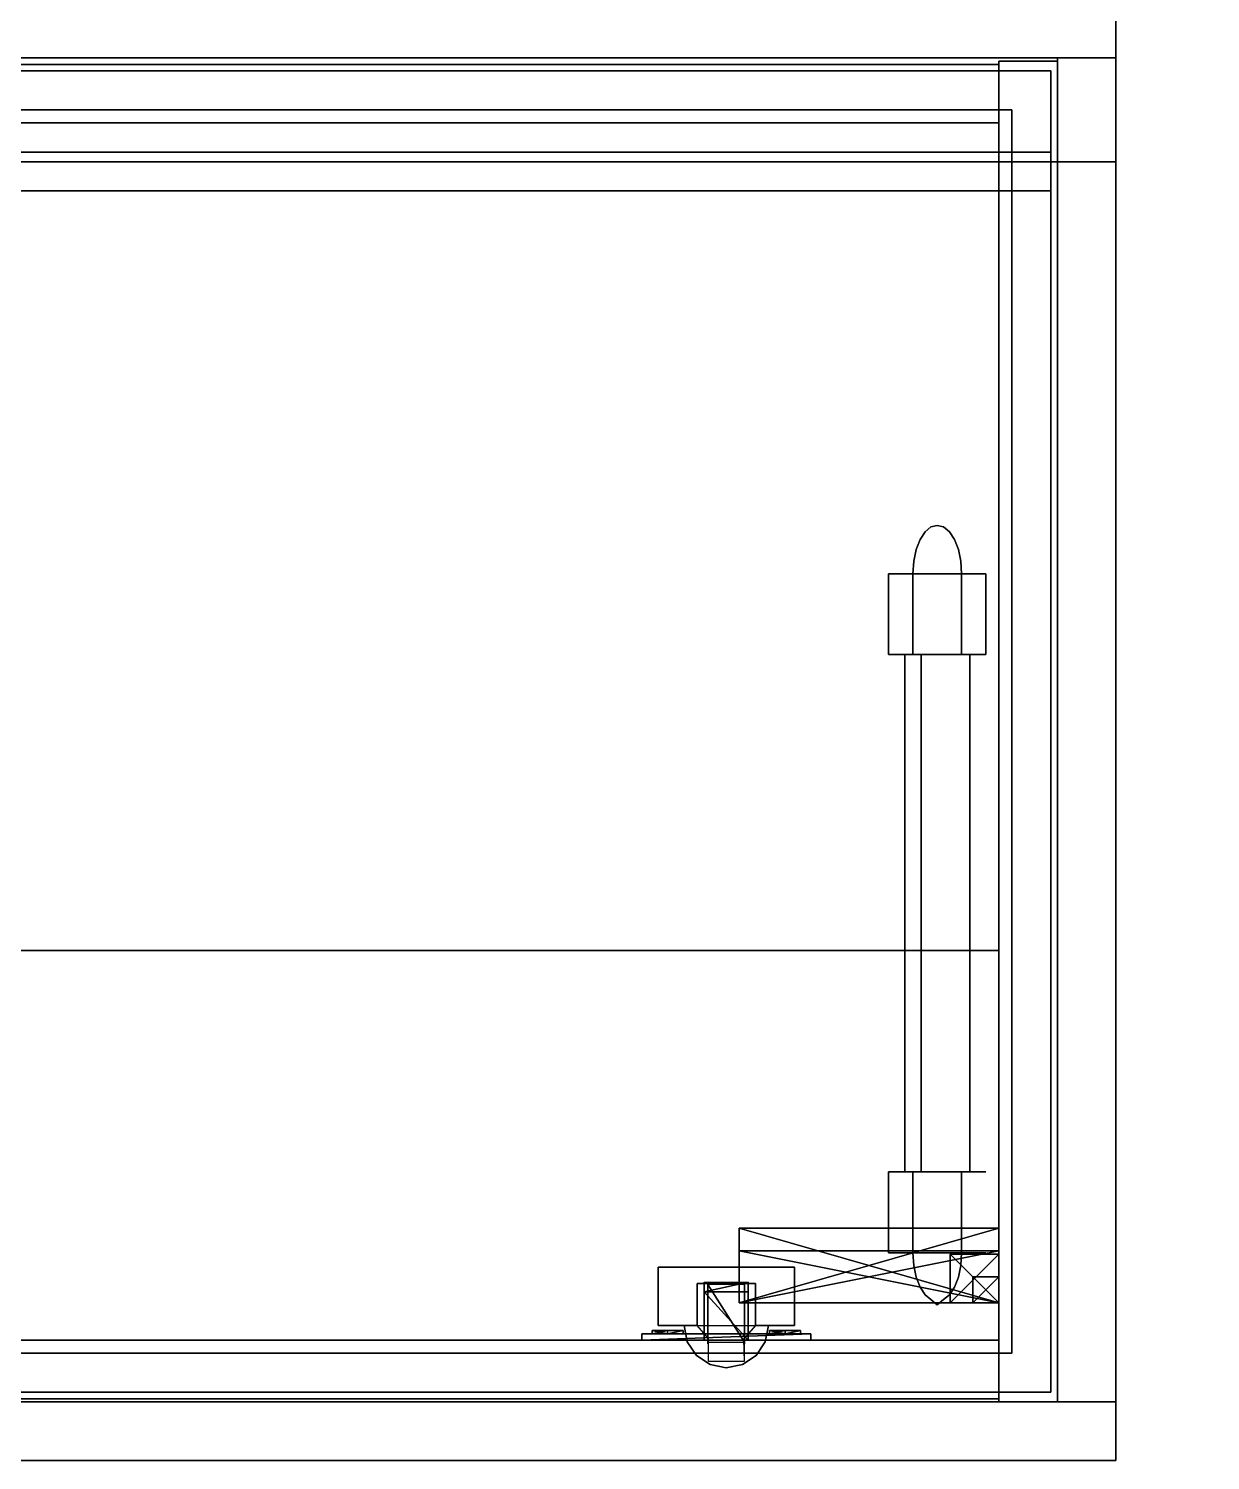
# Model space of a CAD drawing. Extents: x 0 to 7800, y -5130 to 1.
# Drawn here: x 1218.8 to 1582.8, y -4623 to -4182 of the extents above; entities that cross this region are included whole.
import ezdxf

# ---------------------------------------------------------------- set-up
doc = ezdxf.new("R2010")
doc.units = 0
for name, color, linetype in [('LAYER0', 7, 'CONTINUOUS'), ('LAYER1090', 7, 'CONTINUOUS'), ('LAYER781', 253, 'CONTINUOUS'), ('LAYER783', 253, 'CONTINUOUS'), ('LAYER784', 7, 'CONTINUOUS'), ('LAYER786', 2, 'CONTINUOUS'), ('LAYER787', 7, 'CONTINUOUS'), ('LAYER788', 253, 'CONTINUOUS'), ('LAYER789', 253, 'CONTINUOUS'), ('LAYER790', 253, 'CONTINUOUS'), ('LAYER791', 253, 'CONTINUOUS'), ('LAYER792', 253, 'CONTINUOUS'), ('LAYER793', 253, 'CONTINUOUS'), ('LAYER802', 7, 'CONTINUOUS'), ('LAYER803', 7, 'CONTINUOUS'), ('LAYER804', 7, 'CONTINUOUS'), ('LAYER805', 7, 'CONTINUOUS'), ('LAYER808', 28, 'CONTINUOUS'), ('LAYER809', 253, 'CONTINUOUS'), ('LAYER811', 254, 'CONTINUOUS'), ('LAYER812', 253, 'CONTINUOUS'), ('LAYER813', 253, 'CONTINUOUS'), ('LAYER876', 253, 'CONTINUOUS')]:
    doc.layers.add(name, color=color, linetype=linetype)

msp = doc.modelspace()

# ---------------------------------------------------------------- linework, layer by layer
at = {"layer": 'LAYER0'}
for points, invisible_edges in [([(1025.693, -1555.002, -5), (4030.693, -54.002, -5), (1412.693, -4773.002, -5), (1025.693, -1555.002, -5)], 7), ([(1025.693, -1555.002), (1412.693, -4773.002), (1025.693, -54.002), (1025.693, -1555.002)], 3), ([(1025.693, -54.002), (1412.693, -4773.002), (4030.693, -54.002), (1025.693, -54.002)], 3), ([(1412.693, -4773.002, -5), (4030.693, -54.002, -5), (1412.693, -5130.002, -5), (1412.693, -4773.002, -5)], 3), ([(1412.693, -5130.002, -5), (4030.693, -54.002, -5), (2602.693, -4730.002, -5), (1412.693, -5130.002, -5)], 7), ([(4030.693, -54.002), (1412.693, -4773.002), (2602.693, -4730.002), (4030.693, -54.002)], 7), ([(3.6928, -1555.002, -5), (1412.693, -4773.002, -5), (0.0028, -4773.002, -5), (3.6928, -1555.002, -5)], 1), ([(1412.693, -4773.002), (3.6928, -1555.002), (0.0028, -4773.002), (1412.693, -4773.002)], 1), ([(1412.693, -4773.002, -5), (3.6928, -1555.002, -5), (1025.693, -1555.002, -5), (1412.693, -4773.002, -5)], 5), ([(3.6928, -1555.002), (1412.693, -4773.002), (1025.693, -1555.002), (3.6928, -1555.002)], 3)]:
    msp.add_3dface(points, dxfattribs=dict(at, invisible_edges=invisible_edges))
at = {"layer": 'LAYER1090', "invisible_edges": 1}
for points in [[(1553.695, -2923), (553.6948, -4223), (553.6948, -2923), (1553.695, -2923)], [(553.6948, -4223), (1553.695, -2923), (1553.695, -4223), (553.6948, -4223)], [(1553.695, -4223, 10), (553.6948, -2923, 10), (553.6948, -4223, 10), (1553.695, -4223, 10)], [(553.6948, -2923, 10), (1553.695, -4223, 10), (1553.695, -2923, 10), (553.6948, -2923, 10)], [(1553.695, -2923), (1553.695, -4223, 10), (1553.695, -4223), (1553.695, -2923)], [(1553.695, -4223, 10), (1553.695, -2923), (1553.695, -2923, 10), (1553.695, -4223, 10)], [(1553.695, -4223, 10), (553.6948, -4223), (1553.695, -4223), (1553.695, -4223, 10)], [(553.6948, -4223), (1553.695, -4223, 10), (553.6948, -4223, 10), (553.6948, -4223)]]:
    msp.add_3dface(points, dxfattribs=at)
at = {"layer": 'LAYER781', "invisible_edges": 1}
for points in [[(153.6949, -4605), (1553.695, -4623), (153.6949, -4623), (153.6949, -4605)], [(1553.695, -4623), (153.6949, -4605), (1553.695, -4605), (1553.695, -4623)], [(1553.695, -4605, 450), (153.6949, -4623, 450), (1553.695, -4623, 450), (1553.695, -4605, 450)], [(153.6949, -4623, 450), (1553.695, -4605, 450), (153.6949, -4605, 450), (153.6949, -4623, 450)], [(153.6949, -4605), (1553.695, -4605, 450), (1553.695, -4605), (153.6949, -4605)], [(1553.695, -4605, 450), (153.6949, -4605), (153.6949, -4605, 450), (1553.695, -4605, 450)], [(1553.695, -4605, 450), (1553.695, -4623), (1553.695, -4605), (1553.695, -4605, 450)], [(1553.695, -4623), (1553.695, -4605, 450), (1553.695, -4623, 450), (1553.695, -4623)], [(153.6949, -4623, 450), (1553.695, -4623), (1553.695, -4623, 450), (153.6949, -4623, 450)], [(1553.695, -4623), (153.6949, -4623, 450), (153.6949, -4623), (1553.695, -4623)]]:
    msp.add_3dface(points, dxfattribs=at)
at = {"layer": 'LAYER783', "invisible_edges": 1}
for points in [[(1535.695, -4605, 450), (1535.695, -4191), (1535.695, -4605), (1535.695, -4605, 450)], [(1535.695, -4191), (1535.695, -4605, 450), (1535.695, -4191, 450), (1535.695, -4191)], [(1553.695, -4605), (1535.695, -4191), (1553.695, -4191), (1553.695, -4605)], [(1535.695, -4191), (1553.695, -4605), (1535.695, -4605), (1535.695, -4191)], [(1553.695, -4191, 450), (1535.695, -4191), (1535.695, -4191, 450), (1553.695, -4191, 450)], [(1535.695, -4191), (1553.695, -4191, 450), (1553.695, -4191), (1535.695, -4191)], [(1535.695, -4605, 450), (1553.695, -4191, 450), (1535.695, -4191, 450), (1535.695, -4605, 450)], [(1553.695, -4191, 450), (1535.695, -4605, 450), (1553.695, -4605, 450), (1553.695, -4191, 450)], [(1553.695, -4191, 450), (1553.695, -4605), (1553.695, -4191), (1553.695, -4191, 450)], [(1553.695, -4605), (1553.695, -4191, 450), (1553.695, -4605, 450), (1553.695, -4605)], [(1553.695, -4605), (1535.695, -4605, 450), (1535.695, -4605), (1553.695, -4605)], [(1535.695, -4605, 450), (1553.695, -4605), (1553.695, -4605, 450), (1535.695, -4605, 450)]]:
    msp.add_3dface(points, dxfattribs=at)
at = {"layer": 'LAYER784', "invisible_edges": 1}
for points in [[(1517.695, -4605), (1517.695, -4192, 432), (1517.695, -4192), (1517.695, -4605)], [(1517.695, -4192, 432), (1517.695, -4605), (1517.695, -4605, 432), (1517.695, -4192, 432)], [(1535.695, -4192), (1517.695, -4192, 432), (1535.695, -4192, 432), (1535.695, -4192)], [(1517.695, -4192, 432), (1535.695, -4192), (1517.695, -4192), (1517.695, -4192, 432)], [(1535.695, -4605, 432), (1517.695, -4192, 432), (1517.695, -4605, 432), (1535.695, -4605, 432)], [(1517.695, -4192, 432), (1535.695, -4605, 432), (1535.695, -4192, 432), (1517.695, -4192, 432)], [(1535.695, -4192), (1517.695, -4605), (1517.695, -4192), (1535.695, -4192)], [(1517.695, -4605), (1535.695, -4192), (1535.695, -4605), (1517.695, -4605)], [(1535.695, -4605, 432), (1535.695, -4192), (1535.695, -4192, 432), (1535.695, -4605, 432)], [(1535.695, -4192), (1535.695, -4605, 432), (1535.695, -4605), (1535.695, -4192)], [(1517.695, -4605), (1535.695, -4605, 432), (1517.695, -4605, 432), (1517.695, -4605)], [(1535.695, -4605, 432), (1517.695, -4605), (1535.695, -4605), (1535.695, -4605, 432)]]:
    msp.add_3dface(points, dxfattribs=at)
at = {"layer": 'LAYER786'}
for points in [[(1437.695, -4551.5, 30), (1437.695, -4551.5, 25), (1437.695, -4574.5, 30), (1437.695, -4551.5, 30)], [(1437.695, -4574.5, 30), (1437.695, -4551.5, 25), (1437.695, -4574.5, 25), (1437.695, -4574.5, 30)], [(1437.695, -4574.5, 30), (1517.695, -4574.5, 30), (1437.695, -4551.5, 30), (1437.695, -4574.5, 30)], [(1437.695, -4551.5, 30), (1517.695, -4574.5, 30), (1517.695, -4551.5, 30), (1437.695, -4551.5, 30)], [(1437.695, -4551.5, 30), (1517.695, -4551.5, 30), (1437.695, -4551.5, 25), (1437.695, -4551.5, 30)], [(1437.695, -4551.5, 25), (1517.695, -4551.5, 30), (1517.695, -4551.5, 25), (1437.695, -4551.5, 25)], [(1437.695, -4551.5, 25), (1517.695, -4551.5, 25), (1437.695, -4574.5, 25), (1437.695, -4551.5, 25)], [(1437.695, -4574.5, 25), (1517.695, -4551.5, 25), (1517.695, -4574.5, 25), (1437.695, -4574.5, 25)], [(1517.695, -4574.5, 30), (1517.695, -4574.5, 25), (1517.695, -4551.5, 30), (1517.695, -4574.5, 30)], [(1517.695, -4551.5, 30), (1517.695, -4574.5, 25), (1517.695, -4551.5, 25), (1517.695, -4551.5, 30)], [(1437.695, -4574.5, 30), (1437.695, -4574.5, 25), (1517.695, -4574.5, 30), (1437.695, -4574.5, 30)], [(1517.695, -4574.5, 30), (1437.695, -4574.5, 25), (1517.695, -4574.5, 25), (1517.695, -4574.5, 30)]]:
    msp.add_3dface(points, dxfattribs=at)
at = {"layer": 'LAYER787', "invisible_edges": 1}
for points in [[(1517.695, -4551.5, 30), (1437.695, -4574.5, 30), (1517.695, -4574.5, 30), (1517.695, -4551.5, 30)], [(1437.695, -4574.5, 30), (1517.695, -4551.5, 30), (1437.695, -4551.5, 30), (1437.695, -4574.5, 30)], [(1437.695, -4551.5, 25), (1437.695, -4574.5, 30), (1437.695, -4551.5, 30), (1437.695, -4551.5, 25)], [(1437.695, -4574.5, 30), (1437.695, -4551.5, 25), (1437.695, -4574.5, 25), (1437.695, -4574.5, 30)], [(1517.695, -4551.5, 30), (1437.695, -4551.5, 25), (1437.695, -4551.5, 30), (1517.695, -4551.5, 30)], [(1437.695, -4551.5, 25), (1517.695, -4551.5, 30), (1517.695, -4551.5, 25), (1437.695, -4551.5, 25)], [(1437.695, -4551.5, 25), (1517.695, -4574.5, 25), (1437.695, -4574.5, 25), (1437.695, -4551.5, 25)], [(1517.695, -4574.5, 25), (1437.695, -4551.5, 25), (1517.695, -4551.5, 25), (1517.695, -4574.5, 25)], [(1517.695, -4574.5, 25), (1517.695, -4551.5, 30), (1517.695, -4574.5, 30), (1517.695, -4574.5, 25)], [(1517.695, -4551.5, 30), (1517.695, -4574.5, 25), (1517.695, -4551.5, 25), (1517.695, -4551.5, 30)], [(1517.695, -4574.5, 25), (1437.695, -4574.5, 30), (1437.695, -4574.5, 25), (1517.695, -4574.5, 25)], [(1437.695, -4574.5, 30), (1517.695, -4574.5, 25), (1517.695, -4574.5, 30), (1437.695, -4574.5, 30)]]:
    msp.add_3dface(points, dxfattribs=at)
at = {"layer": 'LAYER788'}
for points in [[(1502.695, -4559.5, 30), (1502.695, -4559.5, 15), (1502.695, -4574.5, 30), (1502.695, -4559.5, 30)], [(1502.695, -4574.5, 30), (1502.695, -4559.5, 15), (1502.695, -4574.5, 15), (1502.695, -4574.5, 30)], [(1502.695, -4574.5, 30), (1517.695, -4574.5, 30), (1502.695, -4559.5, 30), (1502.695, -4574.5, 30)], [(1502.695, -4559.5, 30), (1517.695, -4574.5, 30), (1517.695, -4559.5, 30), (1502.695, -4559.5, 30)], [(1502.695, -4559.5, 30), (1517.695, -4559.5, 30), (1502.695, -4559.5, 15), (1502.695, -4559.5, 30)], [(1502.695, -4559.5, 15), (1517.695, -4559.5, 30), (1517.695, -4559.5, 15), (1502.695, -4559.5, 15)], [(1502.695, -4559.5, 15), (1517.695, -4559.5, 15), (1502.695, -4574.5, 15), (1502.695, -4559.5, 15)], [(1502.695, -4574.5, 15), (1517.695, -4559.5, 15), (1517.695, -4574.5, 15), (1502.695, -4574.5, 15)], [(1517.695, -4574.5, 30), (1517.695, -4574.5, 15), (1517.695, -4559.5, 30), (1517.695, -4574.5, 30)], [(1517.695, -4559.5, 30), (1517.695, -4574.5, 15), (1517.695, -4559.5, 15), (1517.695, -4559.5, 30)], [(1502.695, -4574.5, 30), (1502.695, -4574.5, 15), (1517.695, -4574.5, 30), (1502.695, -4574.5, 30)], [(1517.695, -4574.5, 30), (1502.695, -4574.5, 15), (1517.695, -4574.5, 15), (1517.695, -4574.5, 30)]]:
    msp.add_3dface(points, dxfattribs=at)
at = {"layer": 'LAYER789'}
for points in [[(1502.695, -4559.5, 30), (1502.695, -4559.5, 15), (1502.695, -4574.5, 30), (1502.695, -4559.5, 30)], [(1502.695, -4574.5, 30), (1502.695, -4559.5, 15), (1502.695, -4574.5, 15), (1502.695, -4574.5, 30)], [(1502.695, -4574.5, 30), (1517.695, -4574.5, 30), (1502.695, -4559.5, 30), (1502.695, -4574.5, 30)], [(1502.695, -4559.5, 30), (1517.695, -4574.5, 30), (1517.695, -4559.5, 30), (1502.695, -4559.5, 30)], [(1502.695, -4559.5, 30), (1517.695, -4559.5, 30), (1502.695, -4559.5, 15), (1502.695, -4559.5, 30)], [(1502.695, -4559.5, 15), (1517.695, -4559.5, 30), (1517.695, -4559.5, 15), (1502.695, -4559.5, 15)], [(1502.695, -4559.5, 15), (1517.695, -4559.5, 15), (1502.695, -4574.5, 15), (1502.695, -4559.5, 15)], [(1502.695, -4574.5, 15), (1517.695, -4559.5, 15), (1517.695, -4574.5, 15), (1502.695, -4574.5, 15)], [(1517.695, -4574.5, 30), (1517.695, -4574.5, 15), (1517.695, -4559.5, 30), (1517.695, -4574.5, 30)], [(1517.695, -4559.5, 30), (1517.695, -4574.5, 15), (1517.695, -4559.5, 15), (1517.695, -4559.5, 30)], [(1502.695, -4574.5, 30), (1502.695, -4574.5, 15), (1517.695, -4574.5, 30), (1502.695, -4574.5, 30)], [(1517.695, -4574.5, 30), (1502.695, -4574.5, 15), (1517.695, -4574.5, 15), (1517.695, -4574.5, 30)]]:
    msp.add_3dface(points, dxfattribs=at)
at = {"layer": 'LAYER790'}
for points in [[(1502.695, -4559.5, 30), (1502.695, -4559.5, 15), (1502.695, -4574.5, 30), (1502.695, -4559.5, 30)], [(1502.695, -4574.5, 30), (1502.695, -4559.5, 15), (1502.695, -4574.5, 15), (1502.695, -4574.5, 30)], [(1502.695, -4574.5, 30), (1517.695, -4574.5, 30), (1502.695, -4559.5, 30), (1502.695, -4574.5, 30)], [(1502.695, -4559.5, 30), (1517.695, -4574.5, 30), (1517.695, -4559.5, 30), (1502.695, -4559.5, 30)], [(1502.695, -4559.5, 30), (1517.695, -4559.5, 30), (1502.695, -4559.5, 15), (1502.695, -4559.5, 30)], [(1502.695, -4559.5, 15), (1517.695, -4559.5, 30), (1517.695, -4559.5, 15), (1502.695, -4559.5, 15)], [(1502.695, -4559.5, 15), (1517.695, -4559.5, 15), (1502.695, -4574.5, 15), (1502.695, -4559.5, 15)], [(1502.695, -4574.5, 15), (1517.695, -4559.5, 15), (1517.695, -4574.5, 15), (1502.695, -4574.5, 15)], [(1517.695, -4574.5, 30), (1517.695, -4574.5, 15), (1517.695, -4559.5, 30), (1517.695, -4574.5, 30)], [(1517.695, -4559.5, 30), (1517.695, -4574.5, 15), (1517.695, -4559.5, 15), (1517.695, -4559.5, 30)], [(1502.695, -4574.5, 30), (1502.695, -4574.5, 15), (1517.695, -4574.5, 30), (1502.695, -4574.5, 30)], [(1517.695, -4574.5, 30), (1502.695, -4574.5, 15), (1517.695, -4574.5, 15), (1517.695, -4574.5, 30)]]:
    msp.add_3dface(points, dxfattribs=at)
at = {"layer": 'LAYER791'}
for points in [[(1502.695, -4559.5, 30), (1502.695, -4559.5, 15), (1502.695, -4574.5, 30), (1502.695, -4559.5, 30)], [(1502.695, -4574.5, 30), (1502.695, -4559.5, 15), (1502.695, -4574.5, 15), (1502.695, -4574.5, 30)], [(1502.695, -4574.5, 30), (1517.695, -4574.5, 30), (1502.695, -4559.5, 30), (1502.695, -4574.5, 30)], [(1502.695, -4559.5, 30), (1517.695, -4574.5, 30), (1517.695, -4559.5, 30), (1502.695, -4559.5, 30)], [(1502.695, -4559.5, 30), (1517.695, -4559.5, 30), (1502.695, -4559.5, 15), (1502.695, -4559.5, 30)], [(1502.695, -4559.5, 15), (1517.695, -4559.5, 30), (1517.695, -4559.5, 15), (1502.695, -4559.5, 15)], [(1502.695, -4559.5, 15), (1517.695, -4559.5, 15), (1502.695, -4574.5, 15), (1502.695, -4559.5, 15)], [(1502.695, -4574.5, 15), (1517.695, -4559.5, 15), (1517.695, -4574.5, 15), (1502.695, -4574.5, 15)], [(1517.695, -4574.5, 30), (1517.695, -4574.5, 15), (1517.695, -4559.5, 30), (1517.695, -4574.5, 30)], [(1517.695, -4559.5, 30), (1517.695, -4574.5, 15), (1517.695, -4559.5, 15), (1517.695, -4559.5, 30)], [(1502.695, -4574.5, 30), (1502.695, -4574.5, 15), (1517.695, -4574.5, 30), (1502.695, -4574.5, 30)], [(1517.695, -4574.5, 30), (1502.695, -4574.5, 15), (1517.695, -4574.5, 15), (1517.695, -4574.5, 30)]]:
    msp.add_3dface(points, dxfattribs=at)
at = {"layer": 'LAYER792'}
for points in [[(1509.695, -4566.5, 30), (1509.695, -4566.5, -10), (1509.695, -4574.5, 30), (1509.695, -4566.5, 30)], [(1509.695, -4574.5, 30), (1509.695, -4566.5, -10), (1509.695, -4574.5, -10), (1509.695, -4574.5, 30)], [(1509.695, -4574.5, 30), (1517.695, -4574.5, 30), (1509.695, -4566.5, 30), (1509.695, -4574.5, 30)], [(1509.695, -4566.5, 30), (1517.695, -4574.5, 30), (1517.695, -4566.5, 30), (1509.695, -4566.5, 30)], [(1509.695, -4566.5, 30), (1517.695, -4566.5, 30), (1509.695, -4566.5, -10), (1509.695, -4566.5, 30)], [(1509.695, -4566.5, -10), (1517.695, -4566.5, 30), (1517.695, -4566.5, -10), (1509.695, -4566.5, -10)], [(1509.695, -4566.5, -10), (1517.695, -4566.5, -10), (1509.695, -4574.5, -10), (1509.695, -4566.5, -10)], [(1509.695, -4574.5, -10), (1517.695, -4566.5, -10), (1517.695, -4574.5, -10), (1509.695, -4574.5, -10)], [(1517.695, -4574.5, 30), (1517.695, -4574.5, -10), (1517.695, -4566.5, 30), (1517.695, -4574.5, 30)], [(1517.695, -4566.5, 30), (1517.695, -4574.5, -10), (1517.695, -4566.5, -10), (1517.695, -4566.5, 30)], [(1509.695, -4574.5, 30), (1509.695, -4574.5, -10), (1517.695, -4574.5, 30), (1509.695, -4574.5, 30)], [(1517.695, -4574.5, 30), (1509.695, -4574.5, -10), (1517.695, -4574.5, -10), (1517.695, -4574.5, 30)]]:
    msp.add_3dface(points, dxfattribs=at)
at = {"layer": 'LAYER793'}
for points in [[(1437.695, -4558.5, 30), (1437.695, -4558.5, 25), (1437.695, -4574.5, 30), (1437.695, -4558.5, 30)], [(1437.695, -4574.5, 30), (1437.695, -4558.5, 25), (1437.695, -4574.5, 25), (1437.695, -4574.5, 30)], [(1437.695, -4574.5, 30), (1517.695, -4574.5, 30), (1437.695, -4558.5, 30), (1437.695, -4574.5, 30)], [(1437.695, -4558.5, 30), (1517.695, -4574.5, 30), (1517.695, -4558.5, 30), (1437.695, -4558.5, 30)], [(1437.695, -4558.5, 30), (1517.695, -4558.5, 30), (1437.695, -4558.5, 25), (1437.695, -4558.5, 30)], [(1437.695, -4558.5, 25), (1517.695, -4558.5, 30), (1517.695, -4558.5, 25), (1437.695, -4558.5, 25)], [(1437.695, -4558.5, 25), (1517.695, -4558.5, 25), (1437.695, -4574.5, 25), (1437.695, -4558.5, 25)], [(1437.695, -4574.5, 25), (1517.695, -4558.5, 25), (1517.695, -4574.5, 25), (1437.695, -4574.5, 25)], [(1517.695, -4574.5, 30), (1517.695, -4574.5, 25), (1517.695, -4558.5, 30), (1517.695, -4574.5, 30)], [(1517.695, -4558.5, 30), (1517.695, -4574.5, 25), (1517.695, -4558.5, 25), (1517.695, -4558.5, 30)], [(1437.695, -4574.5, 30), (1437.695, -4574.5, 25), (1517.695, -4574.5, 30), (1437.695, -4574.5, 30)], [(1517.695, -4574.5, 30), (1437.695, -4574.5, 25), (1517.695, -4574.5, 25), (1517.695, -4574.5, 30)]]:
    msp.add_3dface(points, dxfattribs=at)
at = {"layer": 'LAYER802', "invisible_edges": 1}
for points in [[(872.6949, -4193), (1517.695, -4193, 432), (1517.695, -4193), (872.6949, -4193)], [(1517.695, -4193, 432), (872.6949, -4193), (872.6949, -4193, 432), (1517.695, -4193, 432)], [(872.6949, -4211, 432), (1517.695, -4193, 432), (872.6949, -4193, 432), (872.6949, -4211, 432)], [(1517.695, -4193, 432), (872.6949, -4211, 432), (1517.695, -4211, 432), (1517.695, -4193, 432)], [(1517.695, -4211), (872.6949, -4193), (1517.695, -4193), (1517.695, -4211)], [(872.6949, -4193), (1517.695, -4211), (872.6949, -4211), (872.6949, -4193)], [(1517.695, -4211), (1517.695, -4193, 432), (1517.695, -4211, 432), (1517.695, -4211)], [(1517.695, -4193, 432), (1517.695, -4211), (1517.695, -4193), (1517.695, -4193, 432)], [(872.6949, -4211, 432), (1517.695, -4211), (1517.695, -4211, 432), (872.6949, -4211, 432)], [(1517.695, -4211), (872.6949, -4211, 432), (872.6949, -4211), (1517.695, -4211)]]:
    msp.add_3dface(points, dxfattribs=at)
at = {"layer": 'LAYER803', "invisible_edges": 1}
for points in [[(1517.695, -4586, 432), (872.6949, -4604, 432), (1517.695, -4604, 432), (1517.695, -4586, 432)], [(872.6949, -4604, 432), (1517.695, -4586, 432), (872.6949, -4586, 432), (872.6949, -4604, 432)], [(872.6949, -4586), (1517.695, -4604), (872.6949, -4604), (872.6949, -4586)], [(1517.695, -4604), (872.6949, -4586), (1517.695, -4586), (1517.695, -4604)], [(1517.695, -4586, 432), (872.6949, -4586), (872.6949, -4586, 432), (1517.695, -4586, 432)], [(872.6949, -4586), (1517.695, -4586, 432), (1517.695, -4586), (872.6949, -4586)], [(1517.695, -4604), (1517.695, -4586, 432), (1517.695, -4604, 432), (1517.695, -4604)], [(1517.695, -4586, 432), (1517.695, -4604), (1517.695, -4586), (1517.695, -4586, 432)], [(1517.695, -4604), (872.6949, -4604, 432), (872.6949, -4604), (1517.695, -4604)], [(872.6949, -4604, 432), (1517.695, -4604), (1517.695, -4604, 432), (872.6949, -4604, 432)]]:
    msp.add_3dface(points, dxfattribs=at)
at = {"layer": 'LAYER804', "invisible_edges": 1}
for points in [[(1521.695, -4590, 24.3), (868.6949, -4207, 24.3), (868.6949, -4590, 24.3), (1521.695, -4590, 24.3)], [(868.6949, -4207, 24.3), (1521.695, -4590, 24.3), (1521.695, -4207, 24.3), (868.6949, -4207, 24.3)], [(1521.695, -4207, 18.3), (868.6949, -4207, 24.3), (1521.695, -4207, 24.3), (1521.695, -4207, 18.3)], [(868.6949, -4207, 24.3), (1521.695, -4207, 18.3), (868.6949, -4207, 18.3), (868.6949, -4207, 24.3)], [(1521.695, -4207, 18.3), (868.6949, -4590, 18.3), (868.6949, -4207, 18.3), (1521.695, -4207, 18.3)], [(868.6949, -4590, 18.3), (1521.695, -4207, 18.3), (1521.695, -4590, 18.3), (868.6949, -4590, 18.3)], [(1521.695, -4590, 24.3), (1521.695, -4207, 18.3), (1521.695, -4207, 24.3), (1521.695, -4590, 24.3)], [(1521.695, -4207, 18.3), (1521.695, -4590, 24.3), (1521.695, -4590, 18.3), (1521.695, -4207, 18.3)], [(868.6949, -4590, 18.3), (1521.695, -4590, 24.3), (868.6949, -4590, 24.3), (868.6949, -4590, 18.3)], [(1521.695, -4590, 24.3), (868.6949, -4590, 18.3), (1521.695, -4590, 18.3), (1521.695, -4590, 24.3)]]:
    msp.add_3dface(points, dxfattribs=at)
at = {"layer": 'LAYER805', "invisible_edges": 1}
for points in [[(872.6949, -4586), (1517.695, -4466), (1517.695, -4586), (872.6949, -4586)], [(1517.695, -4466), (872.6949, -4586), (872.6949, -4466), (1517.695, -4466)], [(872.6949, -4466, 18), (1517.695, -4466), (872.6949, -4466), (872.6949, -4466, 18)], [(1517.695, -4466), (872.6949, -4466, 18), (1517.695, -4466, 18), (1517.695, -4466)], [(872.6949, -4466, 18), (1517.695, -4586, 18), (1517.695, -4466, 18), (872.6949, -4466, 18)], [(1517.695, -4586, 18), (872.6949, -4466, 18), (872.6949, -4586, 18), (1517.695, -4586, 18)], [(1517.695, -4586, 18), (1517.695, -4466), (1517.695, -4466, 18), (1517.695, -4586, 18)], [(1517.695, -4466), (1517.695, -4586, 18), (1517.695, -4586), (1517.695, -4466)], [(1517.695, -4586, 18), (872.6949, -4586), (1517.695, -4586), (1517.695, -4586, 18)], [(872.6949, -4586), (1517.695, -4586, 18), (872.6949, -4586, 18), (872.6949, -4586)]]:
    msp.add_3dface(points, dxfattribs=at)
at = {"layer": 'LAYER808'}
for points in [[(1412.695, -4563.5, 431), (1412.695, -4581.5, 431), (1412.695, -4581.5, 431), (1412.695, -4563.5, 431)], [(1412.695, -4581.5, 431), (1412.695, -4581.5, 432), (1412.695, -4563.5, 432), (1412.695, -4563.5, 431)], [(1412.695, -4563.5, 432), (1454.695, -4563.5, 432), (1454.695, -4563.5, 431), (1412.695, -4563.5, 431)], [(1412.695, -4563.5, 432), (1412.695, -4581.5, 432), (1454.695, -4581.5, 432), (1454.695, -4563.5, 432)], [(1454.695, -4563.5, 431), (1454.695, -4563.5, 432), (1454.695, -4563.5, 431)], [(1454.695, -4563.5, 431), (1454.695, -4581.5, 431), (1454.695, -4581.5, 431), (1454.695, -4563.5, 431)], [(1454.695, -4581.5, 431), (1454.695, -4581.5, 432), (1454.695, -4563.5, 432), (1454.695, -4563.5, 431)], [(1424.695, -4568.5, 432), (1442.695, -4568.5, 432), (1424.695, -4568.5, 432)], [(1424.695, -4568.5, 431), (1424.695, -4568.5, 432), (1442.695, -4568.5, 432), (1442.695, -4568.5, 431)], [(1424.695, -4568.5, 431), (1424.695, -4568.5, 432), (1424.695, -4581.5, 432), (1424.695, -4581.5, 431)], [(1442.695, -4568.5, 431), (1442.695, -4568.5, 432), (1442.695, -4581.5, 432), (1442.695, -4581.5, 431)], [(1424.695, -4581.5, 432), (1412.695, -4581.5, 432), (1424.695, -4581.5, 432)], [(1424.695, -4581.5, 431), (1424.695, -4581.5, 432), (1412.695, -4581.5, 432), (1412.695, -4581.5, 431)], [(1442.695, -4581.5, 432), (1454.695, -4581.5, 432), (1442.695, -4581.5, 432)], [(1442.695, -4581.5, 431), (1442.695, -4581.5, 432), (1454.695, -4581.5, 432), (1454.695, -4581.5, 431)]]:
    msp.add_3dface(points, dxfattribs=at)
for points, invisible_edges in [([(1454.695, -4563.5, 431), (1412.695, -4563.5, 431), (1424.695, -4568.5, 431), (1442.695, -4568.5, 431)], 10), ([(1412.695, -4563.5, 431), (1424.695, -4568.5, 431), (1424.695, -4581.5, 431), (1412.695, -4581.5, 431)], 1), ([(1454.695, -4563.5, 431), (1442.695, -4568.5, 431), (1442.695, -4581.5, 431), (1454.695, -4581.5, 431)], 1), ([(1442.695, -4581.5, 431.5), (1424.695, -4581.5, 431.5), (1424.695, -4568.5, 431.5), (1442.695, -4568.5, 431.5)], 1), ([(1420.695, -4581.5, 431.75), (1421.685, -4586.475, 431.75), (1428.195, -4585.5, 431.75), (1424.695, -4581.5, 431.75)], 2), ([(1439.012, -4585.709, 431.5), (1428.195, -4585.5, 431.5), (1424.695, -4581.5, 431.5), (1442.695, -4581.5, 431.5)], 5), ([(1445.705, -4586.475, 431.75), (1446.695, -4581.5, 431.75), (1442.695, -4581.5, 431.75), (1439.195, -4585.5, 431.75)], 8), ([(1421.685, -4586.475, 431.75), (1424.503, -4590.692, 431.75), (1428.195, -4589, 431.75), (1428.195, -4585.5, 431.75)], 10), ([(1439.195, -4592.5, 431.5), (1428.195, -4592.5, 431.5), (1428.195, -4585.5, 431.5), (1439.012, -4585.709, 431.5)], 4), ([(1442.887, -4590.692, 431.75), (1445.705, -4586.475, 431.75), (1439.195, -4585.5, 431.75), (1439.195, -4589, 431.75)], 10), ([(1424.503, -4590.692, 431.75), (1428.72, -4593.51, 431.75), (1428.195, -4592.5, 431.75), (1428.195, -4589, 431.75)], 10), ([(1438.67, -4593.51, 431.75), (1442.887, -4590.692, 431.75), (1439.195, -4589, 431.75), (1439.195, -4592.5, 431.75)], 10), ([(1428.72, -4593.51, 431.75), (1433.695, -4594.5, 431.75), (1433.695, -4592.5, 431.75), (1428.195, -4592.5, 431.75)], 10), ([(1433.695, -4594.5, 431.75), (1438.67, -4593.51, 431.75), (1439.195, -4592.5, 431.75), (1433.695, -4592.5, 431.75)], 10)]:
    msp.add_3dface(points, dxfattribs=dict(at, invisible_edges=invisible_edges))
at = {"layer": 'LAYER809'}
for points in [[(1426.912, -4575.058, 438.8654), (1426.912, -4568.094, 438.8654), (1426.912, -4578.042, 419.5), (1426.912, -4575.058, 438.8654)], [(1426.912, -4578.042, 419.5), (1426.912, -4568.094, 438.8654), (1426.912, -4571.079, 419.5), (1426.912, -4578.042, 419.5)], [(1426.912, -4568.094, 438.8654), (1440.478, -4568.094, 438.8654), (1426.912, -4571.079, 419.5), (1426.912, -4568.094, 438.8654)], [(1426.912, -4571.079, 419.5), (1440.478, -4568.094, 438.8654), (1440.478, -4571.079, 419.5), (1426.912, -4571.079, 419.5)], [(1440.478, -4575.058, 438.8654), (1440.478, -4571.079, 419.5), (1440.478, -4568.094, 438.8654), (1440.478, -4575.058, 438.8654)], [(1426.912, -4586, 419.5), (1426.912, -4571.079, 419.5), (1426.912, -4586, 367.5), (1426.912, -4586, 419.5)], [(1426.912, -4586, 367.5), (1426.912, -4571.079, 419.5), (1426.912, -4571.079, 367.5), (1426.912, -4586, 367.5)], [(1426.912, -4586, 367.5), (1426.912, -4571.079, 367.5), (1440.478, -4586, 367.5), (1426.912, -4586, 367.5)], [(1440.478, -4586, 367.5), (1426.912, -4571.079, 367.5), (1440.478, -4571.079, 367.5), (1440.478, -4586, 367.5)], [(1426.912, -4571.079, 419.5), (1440.478, -4571.079, 419.5), (1426.912, -4571.079, 367.5), (1426.912, -4571.079, 419.5)], [(1426.912, -4571.079, 367.5), (1440.478, -4571.079, 419.5), (1440.478, -4571.079, 367.5), (1426.912, -4571.079, 367.5)], [(1428.043, -4570.308, 436.0754), (1428.043, -4586.591, 444.5), (1428.043, -4568.818, 438.4556), (1428.043, -4570.308, 436.0754)], [(1428.043, -4586.591, 444.5), (1439.347, -4586.591, 444.5), (1428.043, -4568.818, 438.4556), (1428.043, -4586.591, 444.5)], [(1428.043, -4568.818, 438.4556), (1439.347, -4586.591, 444.5), (1439.347, -4568.818, 438.4556), (1428.043, -4568.818, 438.4556)], [(1428.043, -4587.082, 443.9226), (1428.043, -4586.591, 444.5), (1428.043, -4570.308, 436.0754), (1428.043, -4587.082, 443.9226)], [(1439.347, -4570.308, 436.0754), (1439.347, -4568.818, 438.4556), (1439.347, -4587.082, 443.9226), (1439.347, -4570.308, 436.0754)], [(1439.347, -4587.082, 443.9226), (1439.347, -4568.818, 438.4556), (1439.347, -4586.591, 444.5), (1439.347, -4587.082, 443.9226)], [(1440.478, -4586, 367.5), (1440.478, -4571.079, 367.5), (1440.478, -4586, 419.5), (1440.478, -4586, 367.5)], [(1440.478, -4586, 419.5), (1440.478, -4571.079, 367.5), (1440.478, -4571.079, 419.5), (1440.478, -4586, 419.5)], [(1440.478, -4578.042, 419.5), (1440.478, -4571.079, 419.5), (1440.478, -4575.058, 438.8654), (1440.478, -4578.042, 419.5)], [(1459.695, -4584.01, 387.5), (1459.695, -4586, 387.5), (1407.695, -4586, 387.5), (1459.695, -4584.01, 387.5)], [(1459.695, -4584.01, 387.5), (1407.695, -4586, 387.5), (1407.695, -4584.01, 387.5), (1459.695, -4584.01, 387.5)], [(1407.695, -4584.01, 387.5), (1407.695, -4586, 387.5), (1407.695, -4586, 402.5), (1407.695, -4584.01, 387.5)], [(1407.695, -4584.01, 387.5), (1407.695, -4586, 402.5), (1407.695, -4584.01, 402.5), (1407.695, -4584.01, 387.5)], [(1407.695, -4586, 402.5), (1459.695, -4586, 402.5), (1459.695, -4584.01, 402.5), (1407.695, -4586, 402.5)], [(1407.695, -4586, 402.5), (1459.695, -4584.01, 402.5), (1407.695, -4584.01, 402.5), (1407.695, -4586, 402.5)], [(1407.695, -4584.01, 402.5), (1459.695, -4584.01, 402.5), (1459.695, -4584.01, 387.5), (1407.695, -4584.01, 402.5)], [(1407.695, -4584.01, 402.5), (1459.695, -4584.01, 387.5), (1407.695, -4584.01, 387.5), (1407.695, -4584.01, 402.5)], [(1415.608, -4583.016, 399.2426), (1410.812, -4583.016, 395), (1415.608, -4584.01, 399.2426), (1415.608, -4583.016, 399.2426)], [(1415.608, -4584.01, 399.2426), (1410.812, -4583.016, 395), (1410.812, -4584.01, 395), (1415.608, -4584.01, 399.2426)], [(1410.812, -4583.016, 395), (1415.608, -4583.016, 390.7574), (1410.812, -4584.01, 395), (1410.812, -4583.016, 395)], [(1410.812, -4584.01, 395), (1415.608, -4583.016, 390.7574), (1415.608, -4584.01, 390.7574), (1410.812, -4584.01, 395)], [(1415.608, -4583.016, 399.2426), (1415.608, -4583.016, 390.7574), (1410.812, -4583.016, 395), (1415.608, -4583.016, 399.2426)], [(1420.404, -4584.01, 395), (1415.608, -4584.01, 390.7574), (1410.812, -4584.01, 395), (1420.404, -4584.01, 395)], [(1420.404, -4584.01, 395), (1410.812, -4584.01, 395), (1415.608, -4584.01, 399.2426), (1420.404, -4584.01, 395)], [(1415.608, -4583.016, 390.7574), (1420.404, -4583.016, 395), (1415.608, -4584.01, 390.7574), (1415.608, -4583.016, 390.7574)], [(1415.608, -4584.01, 390.7574), (1420.404, -4583.016, 395), (1420.404, -4584.01, 395), (1415.608, -4584.01, 390.7574)], [(1420.404, -4584.01, 395), (1420.404, -4583.016, 395), (1415.608, -4584.01, 399.2426), (1420.404, -4584.01, 395)], [(1415.608, -4584.01, 399.2426), (1420.404, -4583.016, 395), (1415.608, -4583.016, 399.2426), (1415.608, -4584.01, 399.2426)], [(1420.404, -4583.016, 395), (1415.608, -4583.016, 390.7574), (1415.608, -4583.016, 399.2426), (1420.404, -4583.016, 395)], [(1451.782, -4583.016, 399.2426), (1446.986, -4583.016, 395), (1451.782, -4584.01, 399.2426), (1451.782, -4583.016, 399.2426)], [(1451.782, -4584.01, 399.2426), (1446.986, -4583.016, 395), (1446.986, -4584.01, 395), (1451.782, -4584.01, 399.2426)], [(1446.986, -4583.016, 395), (1451.782, -4583.016, 390.7574), (1446.986, -4584.01, 395), (1446.986, -4583.016, 395)], [(1446.986, -4584.01, 395), (1451.782, -4583.016, 390.7574), (1451.782, -4584.01, 390.7574), (1446.986, -4584.01, 395)], [(1451.782, -4583.016, 399.2426), (1451.782, -4583.016, 390.7574), (1446.986, -4583.016, 395), (1451.782, -4583.016, 399.2426)], [(1456.578, -4584.01, 395), (1451.782, -4584.01, 390.7574), (1446.986, -4584.01, 395), (1456.578, -4584.01, 395)], [(1456.578, -4584.01, 395), (1446.986, -4584.01, 395), (1451.782, -4584.01, 399.2426), (1456.578, -4584.01, 395)], [(1451.782, -4583.016, 390.7574), (1456.578, -4583.016, 395), (1451.782, -4584.01, 390.7574), (1451.782, -4583.016, 390.7574)], [(1451.782, -4584.01, 390.7574), (1456.578, -4583.016, 395), (1456.578, -4584.01, 395), (1451.782, -4584.01, 390.7574)], [(1456.578, -4584.01, 395), (1456.578, -4583.016, 395), (1451.782, -4584.01, 399.2426), (1456.578, -4584.01, 395)], [(1451.782, -4584.01, 399.2426), (1456.578, -4583.016, 395), (1451.782, -4583.016, 399.2426), (1451.782, -4584.01, 399.2426)], [(1456.578, -4583.016, 395), (1451.782, -4583.016, 390.7574), (1451.782, -4583.016, 399.2426), (1456.578, -4583.016, 395)], [(1459.695, -4584.01, 402.5), (1459.695, -4586, 402.5), (1459.695, -4586, 387.5), (1459.695, -4584.01, 402.5)], [(1459.695, -4584.01, 402.5), (1459.695, -4586, 387.5), (1459.695, -4584.01, 387.5), (1459.695, -4584.01, 402.5)]]:
    msp.add_3dface(points, dxfattribs=at)
at = {"layer": 'LAYER811'}
for points, invisible_edges in [([(1498.695, -4334.996, 416), (1496.754, -4335.505, 419.3622), (1494.813, -4335.505, 416), (1498.695, -4334.996, 416)], 6), ([(1498.695, -4334.996, 416), (1494.813, -4335.505, 416), (1496.754, -4335.505, 412.6378), (1498.695, -4334.996, 416)], 7), ([(1498.695, -4334.996, 416), (1500.636, -4335.505, 419.3622), (1496.754, -4335.505, 419.3622), (1498.695, -4334.996, 416)], 3), ([(1498.695, -4334.996, 416), (1496.754, -4335.505, 412.6378), (1500.636, -4335.505, 412.6378), (1498.695, -4334.996, 416)], 3), ([(1498.695, -4334.996, 416), (1502.577, -4335.505, 416), (1500.636, -4335.505, 419.3622), (1498.695, -4334.996, 416)], 7), ([(1498.695, -4334.996, 416), (1500.636, -4335.505, 412.6378), (1502.577, -4335.505, 416), (1498.695, -4334.996, 416)], 6), ([(1493.392, -4339.371, 425.1856), (1492.2, -4342.465, 427.25), (1485.705, -4342.465, 416), (1488.088, -4339.371, 416)], 14), ([(1488.088, -4339.371, 416), (1485.705, -4342.465, 416), (1492.2, -4342.465, 404.75), (1493.392, -4339.371, 406.8144)], 15), ([(1494.945, -4336.997, 422.4952), (1493.392, -4339.371, 425.1856), (1488.088, -4339.371, 416), (1491.195, -4336.997, 416)], 14), ([(1491.195, -4336.997, 416), (1488.088, -4339.371, 416), (1493.392, -4339.371, 406.8144), (1494.945, -4336.997, 409.5048)], 15), ([(1496.754, -4335.505, 419.3622), (1494.945, -4336.997, 422.4952), (1491.195, -4336.997, 416), (1494.813, -4335.505, 416)], 14), ([(1494.813, -4335.505, 416), (1491.195, -4336.997, 416), (1494.945, -4336.997, 409.5048), (1496.754, -4335.505, 412.6378)], 15), ([(1503.998, -4339.371, 425.1856), (1505.19, -4342.465, 427.25), (1492.2, -4342.465, 427.25), (1493.392, -4339.371, 425.1856)], 11), ([(1493.392, -4339.371, 406.8144), (1492.2, -4342.465, 404.75), (1505.19, -4342.465, 404.75), (1503.998, -4339.371, 406.8144)], 11), ([(1502.445, -4336.997, 422.4952), (1503.998, -4339.371, 425.1856), (1493.392, -4339.371, 425.1856), (1494.945, -4336.997, 422.4952)], 11), ([(1494.945, -4336.997, 409.5048), (1493.392, -4339.371, 406.8144), (1503.998, -4339.371, 406.8144), (1502.445, -4336.997, 409.5048)], 11), ([(1500.636, -4335.505, 419.3622), (1502.445, -4336.997, 422.4952), (1494.945, -4336.997, 422.4952), (1496.754, -4335.505, 419.3622)], 11), ([(1496.754, -4335.505, 412.6378), (1494.945, -4336.997, 409.5048), (1502.445, -4336.997, 409.5048), (1500.636, -4335.505, 412.6378)], 11), ([(1502.577, -4335.505, 416), (1506.195, -4336.997, 416), (1502.445, -4336.997, 422.4952), (1500.636, -4335.505, 419.3622)], 15), ([(1500.636, -4335.505, 412.6378), (1502.445, -4336.997, 409.5048), (1506.195, -4336.997, 416), (1502.577, -4335.505, 416)], 14), ([(1506.195, -4336.997, 416), (1509.302, -4339.371, 416), (1503.998, -4339.371, 425.1856), (1502.445, -4336.997, 422.4952)], 15), ([(1502.445, -4336.997, 409.5048), (1503.998, -4339.371, 406.8144), (1509.302, -4339.371, 416), (1506.195, -4336.997, 416)], 14), ([(1509.302, -4339.371, 416), (1511.685, -4342.465, 416), (1505.19, -4342.465, 427.25), (1503.998, -4339.371, 425.1856)], 15), ([(1503.998, -4339.371, 406.8144), (1505.19, -4342.465, 404.75), (1511.685, -4342.465, 416), (1509.302, -4339.371, 416)], 14), ([(1492.2, -4342.465, 427.25), (1491.451, -4346.067, 428.5477), (1484.206, -4346.067, 416), (1485.705, -4342.465, 416)], 14), ([(1485.705, -4342.465, 416), (1484.206, -4346.067, 416), (1491.451, -4346.067, 403.4523), (1492.2, -4342.465, 404.75)], 15), ([(1505.19, -4342.465, 427.25), (1505.939, -4346.067, 428.5477), (1491.451, -4346.067, 428.5477), (1492.2, -4342.465, 427.25)], 11), ([(1492.2, -4342.465, 404.75), (1491.451, -4346.067, 403.4523), (1505.939, -4346.067, 403.4523), (1505.19, -4342.465, 404.75)], 11), ([(1511.685, -4342.465, 416), (1513.184, -4346.067, 416), (1505.939, -4346.067, 428.5477), (1505.19, -4342.465, 427.25)], 15), ([(1505.19, -4342.465, 404.75), (1505.939, -4346.067, 403.4523), (1513.184, -4346.067, 416), (1511.685, -4342.465, 416)], 14), ([(1491.451, -4346.067, 428.5477), (1491.195, -4349.934, 428.9904), (1483.695, -4349.934, 416), (1484.206, -4346.067, 416)], 12), ([(1484.206, -4346.067, 416), (1483.695, -4349.934, 416), (1491.195, -4349.934, 403.0096), (1491.451, -4346.067, 403.4523)], 13), ([(1505.939, -4346.067, 428.5477), (1506.195, -4349.934, 428.9904), (1491.195, -4349.934, 428.9904), (1491.451, -4346.067, 428.5477)], 9), ([(1491.451, -4346.067, 403.4523), (1491.195, -4349.934, 403.0096), (1506.195, -4349.934, 403.0096), (1505.939, -4346.067, 403.4523)], 9), ([(1513.184, -4346.067, 416), (1513.695, -4349.934, 416), (1506.195, -4349.934, 428.9904), (1505.939, -4346.067, 428.5477)], 13), ([(1505.939, -4346.067, 403.4523), (1506.195, -4349.934, 403.0096), (1513.695, -4349.934, 416), (1513.184, -4346.067, 416)], 12), ([(1483.695, -4374.83, 416), (1513.695, -4374.83, 416), (1506.195, -4374.83, 428.9904), (1491.195, -4374.83, 428.9904)], 1), ([(1503.695, -4374.83, 407.3398), (1508.695, -4374.83, 416), (1488.695, -4374.83, 416), (1493.695, -4374.83, 407.3398)], 2), ([(1508.695, -4374.83, 416), (1488.695, -4374.83, 416), (1493.695, -4374.83, 424.6602), (1503.695, -4374.83, 424.6602)], 1), ([(1493.695, -4534.166, 424.6602), (1488.695, -4534.166, 416), (1488.695, -4374.83, 416), (1493.695, -4374.83, 424.6602)], 8), ([(1493.695, -4534.166, 407.3398), (1503.695, -4534.166, 407.3398), (1503.695, -4374.83, 407.3398), (1493.695, -4374.83, 407.3398)], 2), ([(1503.695, -4534.166, 424.6602), (1493.695, -4534.166, 424.6602), (1493.695, -4374.83, 424.6602), (1503.695, -4374.83, 424.6602)], 10), ([(1503.695, -4534.166, 407.3398), (1508.695, -4534.166, 416), (1508.695, -4374.83, 416), (1503.695, -4374.83, 407.3398)], 8), ([(1508.695, -4534.166, 416), (1503.695, -4534.166, 424.6602), (1503.695, -4374.83, 424.6602), (1508.695, -4374.83, 416)], 2), ([(1506.195, -4534.166, 403.0096), (1513.695, -4534.166, 416), (1483.695, -4534.166, 416), (1491.195, -4534.166, 403.0096)], 2), ([(1513.695, -4534.166, 416), (1483.695, -4534.166, 416), (1491.195, -4534.166, 428.9904), (1506.195, -4534.166, 428.9904)], 1), ([(1513.695, -4534.166, 416), (1483.695, -4534.166, 416), (1491.195, -4534.166, 428.9904), (1506.195, -4534.166, 428.9904)], 1), ([(1513.695, -4534.166, 416), (1506.195, -4534.166, 428.9904), (1506.195, -4559.062, 428.9904), (1513.695, -4559.062, 416)], 8), ([(1506.195, -4534.166, 403.0096), (1513.695, -4534.166, 416), (1513.695, -4559.062, 416), (1506.195, -4559.062, 403.0096)], 2), ([(1491.451, -4562.928, 403.4523), (1491.195, -4559.062, 403.0096), (1483.695, -4559.062, 416), (1484.206, -4562.928, 416)], 13), ([(1484.206, -4562.928, 416), (1483.695, -4559.062, 416), (1491.195, -4559.062, 428.9904), (1491.451, -4562.928, 428.5477)], 9), ([(1505.939, -4562.928, 403.4523), (1506.195, -4559.062, 403.0096), (1491.195, -4559.062, 403.0096), (1491.451, -4562.928, 403.4523)], 12), ([(1491.451, -4562.928, 428.5477), (1491.195, -4559.062, 428.9904), (1506.195, -4559.062, 428.9904), (1505.939, -4562.928, 428.5477)], 12), ([(1513.184, -4562.928, 416), (1513.695, -4559.062, 416), (1506.195, -4559.062, 403.0096), (1505.939, -4562.928, 403.4523)], 9), ([(1505.939, -4562.928, 428.5477), (1506.195, -4559.062, 428.9904), (1513.695, -4559.062, 416), (1513.184, -4562.928, 416)], 13), ([(1492.2, -4566.531, 404.75), (1491.451, -4562.928, 403.4523), (1484.206, -4562.928, 416), (1485.705, -4566.531, 416)], 15), ([(1485.705, -4566.531, 416), (1484.206, -4562.928, 416), (1491.451, -4562.928, 428.5477), (1492.2, -4566.531, 427.25)], 11), ([(1505.19, -4566.531, 404.75), (1505.939, -4562.928, 403.4523), (1491.451, -4562.928, 403.4523), (1492.2, -4566.531, 404.75)], 14), ([(1492.2, -4566.531, 427.25), (1491.451, -4562.928, 428.5477), (1505.939, -4562.928, 428.5477), (1505.19, -4566.531, 427.25)], 14), ([(1511.685, -4566.531, 416), (1513.184, -4562.928, 416), (1505.939, -4562.928, 403.4523), (1505.19, -4566.531, 404.75)], 11), ([(1505.19, -4566.531, 427.25), (1505.939, -4562.928, 428.5477), (1513.184, -4562.928, 416), (1511.685, -4566.531, 416)], 15), ([(1493.392, -4569.625, 406.8144), (1492.2, -4566.531, 404.75), (1485.705, -4566.531, 416), (1488.088, -4569.625, 416)], 15), ([(1488.088, -4569.625, 416), (1485.705, -4566.531, 416), (1492.2, -4566.531, 427.25), (1493.392, -4569.625, 425.1856)], 11), ([(1503.998, -4569.625, 406.8144), (1505.19, -4566.531, 404.75), (1492.2, -4566.531, 404.75), (1493.392, -4569.625, 406.8144)], 14), ([(1493.392, -4569.625, 425.1856), (1492.2, -4566.531, 427.25), (1505.19, -4566.531, 427.25), (1503.998, -4569.625, 425.1856)], 14), ([(1509.302, -4569.625, 416), (1511.685, -4566.531, 416), (1505.19, -4566.531, 404.75), (1503.998, -4569.625, 406.8144)], 11), ([(1503.998, -4569.625, 425.1856), (1505.19, -4566.531, 427.25), (1511.685, -4566.531, 416), (1509.302, -4569.625, 416)], 15), ([(1494.945, -4571.999, 409.5048), (1493.392, -4569.625, 406.8144), (1488.088, -4569.625, 416), (1491.195, -4571.999, 416)], 15), ([(1491.195, -4571.999, 416), (1488.088, -4569.625, 416), (1493.392, -4569.625, 425.1856), (1494.945, -4571.999, 422.4952)], 11), ([(1496.754, -4573.491, 412.6378), (1494.945, -4571.999, 409.5048), (1491.195, -4571.999, 416), (1494.813, -4573.491, 416)], 15), ([(1494.813, -4573.491, 416), (1491.195, -4571.999, 416), (1494.945, -4571.999, 422.4952), (1496.754, -4573.491, 419.3622)], 11), ([(1502.445, -4571.999, 409.5048), (1503.998, -4569.625, 406.8144), (1493.392, -4569.625, 406.8144), (1494.945, -4571.999, 409.5048)], 14), ([(1494.945, -4571.999, 422.4952), (1493.392, -4569.625, 425.1856), (1503.998, -4569.625, 425.1856), (1502.445, -4571.999, 422.4952)], 14), ([(1500.636, -4573.491, 412.6378), (1502.445, -4571.999, 409.5048), (1494.945, -4571.999, 409.5048), (1496.754, -4573.491, 412.6378)], 14), ([(1496.754, -4573.491, 419.3622), (1494.945, -4571.999, 422.4952), (1502.445, -4571.999, 422.4952), (1500.636, -4573.491, 419.3622)], 14), ([(1502.577, -4573.491, 416), (1506.195, -4571.999, 416), (1502.445, -4571.999, 409.5048), (1500.636, -4573.491, 412.6378)], 11), ([(1500.636, -4573.491, 419.3622), (1502.445, -4571.999, 422.4952), (1506.195, -4571.999, 416), (1502.577, -4573.491, 416)], 15), ([(1506.195, -4571.999, 416), (1509.302, -4569.625, 416), (1503.998, -4569.625, 406.8144), (1502.445, -4571.999, 409.5048)], 11), ([(1502.445, -4571.999, 422.4952), (1503.998, -4569.625, 425.1856), (1509.302, -4569.625, 416), (1506.195, -4571.999, 416)], 15), ([(1498.695, -4575.134, 416), (1496.754, -4573.491, 412.6378), (1494.813, -4573.491, 416), (1498.695, -4575.134, 416)], 7), ([(1498.695, -4575.134, 416), (1494.813, -4573.491, 416), (1496.754, -4573.491, 419.3622), (1498.695, -4575.134, 416)], 3), ([(1498.695, -4575.134, 416), (1500.636, -4573.491, 412.6378), (1496.754, -4573.491, 412.6378), (1498.695, -4575.134, 416)], 6), ([(1498.695, -4575.134, 416), (1496.754, -4573.491, 419.3622), (1500.636, -4573.491, 419.3622), (1498.695, -4575.134, 416)], 6), ([(1498.695, -4575.134, 416), (1502.577, -4573.491, 416), (1500.636, -4573.491, 412.6378), (1498.695, -4575.134, 416)], 3), ([(1498.695, -4575.134, 416), (1500.636, -4573.491, 419.3622), (1502.577, -4573.491, 416), (1498.695, -4575.134, 416)], 7)]:
    msp.add_3dface(points, dxfattribs=dict(at, invisible_edges=invisible_edges))
for points in [[(1491.195, -4374.83, 403.0096), (1483.695, -4374.83, 416), (1483.695, -4349.934, 416), (1491.195, -4349.934, 403.0096)], [(1483.695, -4374.83, 416), (1491.195, -4374.83, 428.9904), (1491.195, -4349.934, 428.9904), (1483.695, -4349.934, 416)], [(1506.195, -4374.83, 403.0096), (1491.195, -4374.83, 403.0096), (1491.195, -4349.934, 403.0096), (1506.195, -4349.934, 403.0096)], [(1491.195, -4374.83, 428.9904), (1506.195, -4374.83, 428.9904), (1506.195, -4349.934, 428.9904), (1491.195, -4349.934, 428.9904)], [(1513.695, -4374.83, 416), (1506.195, -4374.83, 403.0096), (1506.195, -4349.934, 403.0096), (1513.695, -4349.934, 416)], [(1506.195, -4374.83, 428.9904), (1513.695, -4374.83, 416), (1513.695, -4349.934, 416), (1506.195, -4349.934, 428.9904)], [(1488.695, -4534.166, 416), (1493.695, -4534.166, 407.3398), (1493.695, -4374.83, 407.3398), (1488.695, -4374.83, 416)], [(1491.195, -4534.166, 428.9904), (1483.695, -4534.166, 416), (1483.695, -4559.062, 416), (1491.195, -4559.062, 428.9904)], [(1483.695, -4534.166, 416), (1491.195, -4534.166, 403.0096), (1491.195, -4559.062, 403.0096), (1483.695, -4559.062, 416)], [(1506.195, -4534.166, 428.9904), (1491.195, -4534.166, 428.9904), (1491.195, -4559.062, 428.9904), (1506.195, -4559.062, 428.9904)], [(1491.195, -4534.166, 403.0096), (1506.195, -4534.166, 403.0096), (1506.195, -4559.062, 403.0096), (1491.195, -4559.062, 403.0096)]]:
    msp.add_3dface(points, dxfattribs=at)
at = {"layer": 'LAYER812', "invisible_edges": 1}
for points in [[(856.6949, -4195, 432), (1533.695, -4602, 432), (856.6949, -4602, 432), (856.6949, -4195, 432)], [(1533.695, -4602, 432), (856.6949, -4195, 432), (1533.695, -4195, 432), (1533.695, -4602, 432)], [(856.6949, -4195, 432), (1533.695, -4195, 438), (1533.695, -4195, 432), (856.6949, -4195, 432)], [(1533.695, -4195, 438), (856.6949, -4195, 432), (856.6949, -4195, 438), (1533.695, -4195, 438)], [(1533.695, -4195, 438), (856.6949, -4232, 438), (1533.695, -4232, 438), (1533.695, -4195, 438)], [(856.6949, -4232, 438), (1533.695, -4195, 438), (856.6949, -4195, 438), (856.6949, -4232, 438)], [(1533.695, -4195, 438), (1533.695, -4602, 432), (1533.695, -4195, 432), (1533.695, -4195, 438)], [(1533.695, -4602, 432), (1533.695, -4195, 438), (1533.695, -4602, 438), (1533.695, -4602, 432)], [(856.6949, -4232, 438), (1533.695, -4220, 450), (1533.695, -4232, 438), (856.6949, -4232, 438)], [(1533.695, -4220, 450), (856.6949, -4232, 438), (856.6949, -4220, 450), (1533.695, -4220, 450)], [(1533.695, -4220, 450), (856.6949, -4602, 450), (1533.695, -4602, 450), (1533.695, -4220, 450)], [(856.6949, -4602, 450), (1533.695, -4220, 450), (856.6949, -4220, 450), (856.6949, -4602, 450)], [(1533.695, -4220, 450), (1533.695, -4602, 438), (1533.695, -4232, 438), (1533.695, -4220, 450)], [(1533.695, -4602, 438), (1533.695, -4220, 450), (1533.695, -4602, 450), (1533.695, -4602, 438)], [(856.6949, -4602, 450), (1533.695, -4602, 432), (1533.695, -4602, 450), (856.6949, -4602, 450)], [(1533.695, -4602, 432), (856.6949, -4602, 450), (856.6949, -4602, 432), (1533.695, -4602, 432)]]:
    msp.add_3dface(points, dxfattribs=at)
at = {"layer": 'LAYER813', "invisible_edges": 1}
for points in [[(153.6949, -4173), (1553.695, -4191), (153.6949, -4191), (153.6949, -4173)], [(1553.695, -4191), (153.6949, -4173), (1553.695, -4173), (1553.695, -4191)], [(1553.695, -4173, 450), (153.6949, -4191, 450), (1553.695, -4191, 450), (1553.695, -4173, 450)], [(153.6949, -4191, 450), (1553.695, -4173, 450), (153.6949, -4173, 450), (153.6949, -4191, 450)], [(1553.695, -4173, 450), (1553.695, -4191), (1553.695, -4173), (1553.695, -4173, 450)], [(1553.695, -4191), (1553.695, -4173, 450), (1553.695, -4191, 450), (1553.695, -4191)], [(153.6949, -4191, 450), (1553.695, -4191), (1553.695, -4191, 450), (153.6949, -4191, 450)], [(1553.695, -4191), (153.6949, -4191, 450), (153.6949, -4191), (1553.695, -4191)]]:
    msp.add_3dface(points, dxfattribs=at)
at = {"layer": 'LAYER876', "invisible_edges": 1}
for points in [[(153.6949, -4605, 450), (1553.695, -4623, 450), (153.6949, -4623, 450), (153.6949, -4605, 450)], [(1553.695, -4623, 450), (153.6949, -4605, 450), (1553.695, -4605, 450), (1553.695, -4623, 450)], [(1553.695, -4605, 850), (153.6949, -4623, 850), (1553.695, -4623, 850), (1553.695, -4605, 850)], [(153.6949, -4623, 850), (1553.695, -4605, 850), (153.6949, -4605, 850), (153.6949, -4623, 850)], [(153.6949, -4605, 450), (1553.695, -4605, 850), (1553.695, -4605, 450), (153.6949, -4605, 450)], [(1553.695, -4605, 850), (153.6949, -4605, 450), (153.6949, -4605, 850), (1553.695, -4605, 850)], [(1553.695, -4605, 850), (1553.695, -4623, 450), (1553.695, -4605, 450), (1553.695, -4605, 850)], [(1553.695, -4623, 450), (1553.695, -4605, 850), (1553.695, -4623, 850), (1553.695, -4623, 450)], [(153.6949, -4623, 850), (1553.695, -4623, 450), (1553.695, -4623, 850), (153.6949, -4623, 850)], [(1553.695, -4623, 450), (153.6949, -4623, 850), (153.6949, -4623, 450), (1553.695, -4623, 450)]]:
    msp.add_3dface(points, dxfattribs=at)

# ---------------------------------------------------------------- meshes
at = {"layer": 'LAYER808'}
mesh = msp.add_polymesh((2, 9), dxfattribs=at)
for k, corner in enumerate([(1420.695, -4581.5, 431.75), (1421.685, -4586.475, 431.75), (1424.503, -4590.692, 431.75), (1428.72, -4593.51, 431.75), (1433.695, -4594.5, 431.75), (1438.67, -4593.51, 431.75), (1442.887, -4590.692, 431.75), (1445.705, -4586.475, 431.75), (1446.695, -4581.5, 431.75), (1420.695, -4581.5, 432), (1421.685, -4586.475, 432), (1424.503, -4590.692, 432), (1428.72, -4593.51, 432), (1433.695, -4594.5, 432), (1438.67, -4593.51, 432), (1442.887, -4590.692, 432), (1445.705, -4586.475, 432), (1446.695, -4581.5, 432)]):
    mesh.set_mesh_vertex(divmod(k, 9), corner)
at = {"layer": 'LAYER812'}
mesh = msp.add_polymesh((4, 2), dxfattribs=at)
for k, corner in enumerate([(1533.695, -4195, 432), (856.6949, -4195, 432), (1533.695, -4195, 438), (856.6949, -4195, 438), (1533.695, -4232, 438), (856.6949, -4232, 438), (1533.695, -4220, 450), (856.6949, -4220, 450)]):
    mesh.set_mesh_vertex(divmod(k, 2), corner)
mesh = msp.add_polymesh((4, 2), dxfattribs=at)
for k, corner in enumerate([(1533.695, -4602, 432), (1533.695, -4195, 432), (1533.695, -4602, 438), (1533.695, -4602, 438), (1533.695, -4602, 438), (1533.695, -4232, 438), (1533.695, -4602, 450), (1533.695, -4220, 450)]):
    mesh.set_mesh_vertex(divmod(k, 2), corner)

doc.saveas('drawing.dxf')
